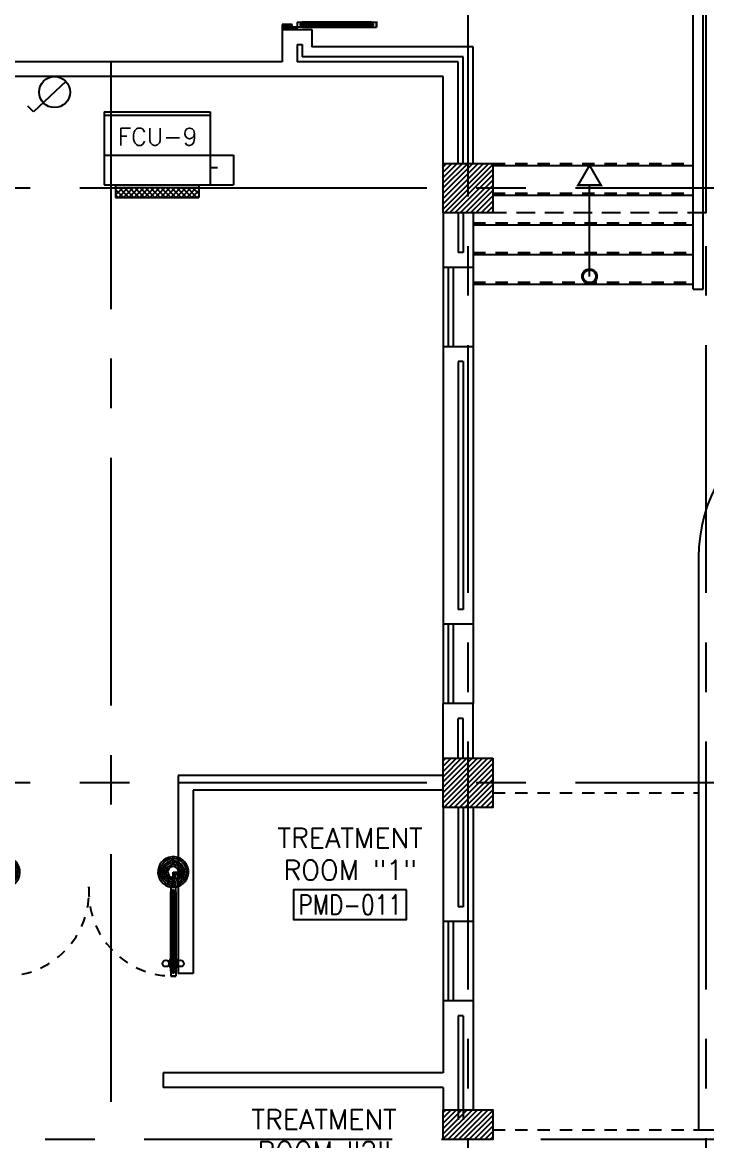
# Model space of a CAD drawing. Extents: x 417866.9 to 417960.2, y 43448 to 43538.2.
# Drawn here: x 417943.44 to 417950.34, y 43494.48 to 43505.77 of the extents above; entities that cross this region are included whole.
import ezdxf
from ezdxf.enums import TextEntityAlignment as Align

# ---------------------------------------------------------------- set-up
doc = ezdxf.new("R2010")
doc.units = 0
doc.header["$MEASUREMENT"] = 0
doc.header["$PDMODE"] = 3
doc.header["$PDSIZE"] = 0.1
for name, pattern in [('CENTERX2', [4, 2.5, -0.5, 0.5, -0.5]), ('HIDDEN', [0.375, 0.25, -0.125]), ('HIDDEN2', [0.1875, 0.125, -0.0625])]:
    doc.linetypes.add(name, pattern=pattern)
doc.layers.get('0').update_dxf_attribs({"color": 11, "linetype": 'CONTINUOUS'})
doc.layers.get('DEFPOINTS').update_dxf_attribs({"color": 11, "linetype": 'CONTINUOUS'})
for name, color, linetype in [('AX-DIM', 11, 'CONTINUOUS'), ('AXES', 11, 'CENTERX2'), ('CANOPY-LN', 11, 'CONTINUOUS'), ('COL', 11, 'CONTINUOUS'), ('DOOR', 11, 'CONTINUOUS'), ('E-SOCKETS', 4, 'CONTINUOUS'), ('FCU', 7, 'CONTINUOUS'), ('Handrail', 11, 'CONTINUOUS'), ('HAT', 11, 'CONTINUOUS'), ('HIDDEN', 11, 'HIDDEN2'), ('INSUL', 11, 'CONTINUOUS'), ('RM-BOX', 11, 'CONTINUOUS'), ('RM-NAME', 11, 'CONTINUOUS'), ('RM-NO', 11, 'CONTINUOUS'), ('SCD', 2, 'CONTINUOUS'), ('STR', 11, 'CONTINUOUS'), ('WALL', 11, 'CONTINUOUS'), ('WIN', 11, 'CONTINUOUS')]:
    doc.layers.add(name, color=color, linetype=linetype)
doc.styles.add('ROMANS', font='ROMANS.shx', dxfattribs={"width": 0.6})
doc.dimstyles.new('STANDARD in', dxfattribs={"dimtxt": 0.2, "dimasz": 0.1, "dimexe": 0.07, "dimexo": 0.05, "dimgap": 0.1, "dimtad": 1, "dimdec": 0, "dimlfac": 1000, "dimzin": 0, "dimdsep": 46, "dimtxsty": 'ROMANS', "dimblk": 'ARCHTICK', "dimcen": 0.05, "dimdle": 0.05, "dimclrd": 7, "dimclre": 7, "dimclrt": 2, "dimadec": 0, "dimazin": 0, "dimtfac": 1, "dimtdec": 0, "dimtmove": 2, "dimatfit": 3, "dimldrblk": 'ARCHTICK', "dimfxl": 0, "dimtolj": 1, "dimtzin": 0, "dimarcsym": 0})

# ---------------------------------------------------------------- blocks, each defined once
blk = doc.blocks.new('_ARCHTICK')
at = {"color": 0, "linetype": 'ByBlock', "const_width": 0.15}
blk.add_lwpolyline([(-0.5, -0.5), (0.5, 0.5)], dxfattribs=at)
blk = doc.blocks.new('*D208')
at = {"layer": 'AX-DIM', "color": 7, "lineweight": -2}
for p, q in [((417958.819, 43525.994), (417958.819, 43466.574)), ((417948.237, 43525.944), (417958.889, 43525.944)), ((417948.237, 43466.624), (417958.889, 43466.624))]:
    blk.add_line(p, q, dxfattribs=at)
at = {"layer": 'DEFPOINTS', "color": 0}
for p in [(417948.187, 43525.944), (417948.187, 43466.624), (417958.819, 43466.624)]:
    blk.add_point(p, dxfattribs=at)
at = {"layer": 'AX-DIM', "color": 7, "lineweight": -2, "xscale": 0.1, "yscale": 0.1, "zscale": 0.1}
for p, rotation in [((417958.819, 43525.944), 90), ((417958.819, 43466.624), 270)]:
    blk.add_blockref('_ARCHTICK', p, dxfattribs=dict(at, rotation=rotation))
at = {"layer": 'AX-DIM', "color": 2, "insert": (417958.619, 43496.284), "char_height": 0.2, "attachment_point": 5, "rotation": 90, "style": 'ROMANS'}
blk.add_mtext('\\A1;59320', dxfattribs=at)
blk = doc.blocks.new('RM1')
at = {"layer": 'RM-BOX'}
blk.add_lwpolyline([(570, -200), (-570, -200), (-570, -500), (570, -500)], close=True, dxfattribs=at)
at = {"layer": 'RM-NAME', "style": 'ROMANS'}
for tag, p in [('ROOMNAME1', (0, 324)), ('ROOMNAME2', (0, 0))]:
    blk.add_attdef(tag, text='', height=200, dxfattribs=at).set_placement(p, align=Align.MIDDLE)
at = {"layer": 'RM-NO', "style": 'ROMANS', "width": 0.8}
blk.add_attdef('ROOMNO', text='', height=200, dxfattribs=at).set_placement((0, -350), align=Align.MIDDLE)
blk = doc.blocks.new('COL50')
at = {"layer": 'COL'}
blk.add_lwpolyline([(-250, 250), (-250, -250), (250, -250), (250, 250)], close=True, dxfattribs=at)
blk = doc.blocks.new('*X84')
at = {"color": 0}
for p, q in [((253129, 41951), (253578, 42401)), ((253129, 42004), (253525, 42401)), ((253129, 42057), (253472, 42401)), ((253129, 42110), (253419, 42401)), ((253129, 42163), (253366, 42401)), ((253129, 42216), (253313, 42401)), ((253129, 42269), (253260, 42401)), ((253129, 42322), (253207, 42401)), ((253129, 42375), (253154, 42401)), ((253129, 41898), (253629, 42398)), ((253185, 41901), (253629, 42345)), ((253238, 41901), (253629, 42292)), ((253291, 41901), (253629, 42239)), ((253344, 41901), (253629, 42186)), ((253397, 41901), (253629, 42133)), ((253450, 41901), (253629, 42080)), ((253503, 41901), (253629, 42027)), ((253556, 41901), (253629, 41974)), ((253609, 41901), (253629, 41921))]:
    blk.add_line(p, q, dxfattribs=at)
blk = doc.blocks.new('A$C5C1537D1')
at = {"layer": 'DOOR', "color": 0, "linetype": 'ByBlock'}
for p, q in [((25, 900), (25, 950)), ((75, 950), (25, 950)), ((25, 950), (75, 950)), ((42, 900), (42, 920)), ((42, 920), (58, 920)), ((58, 900), (58, 920)), ((75, 900), (75, 950)), ((1525, 900), (1525, 950)), ((1525, 950), (1575, 950)), ((1575, 950), (1525, 950)), ((1542, 900), (1542, 920)), ((1558, 920), (1542, 920)), ((1558, 900), (1558, 920)), ((1575, 900), (1575, 950)), ((25, 900), (42, 900)), ((58, 900), (75, 900)), ((1509, 855), (1509, 790)), ((1518, 855), (1509, 855)), ((1518, 790), (1509, 790)), ((1518, 778), (1518, 868)), ((1525, 868), (1518, 868)), ((1518, 855), (1518, 790)), ((1542, 900), (1525, 900)), ((1575, 900), (1558, 900)), ((1575, 868), (1582, 868)), ((1582, 778), (1582, 868)), ((1582, 855), (1582, 790)), ((1582, 855), (1591, 855)), ((1582, 790), (1591, 790)), ((1591, 855), (1591, 790)), ((1525, 778), (1518, 778)), ((1575, 778), (1582, 778)), ((0, 150), (25, 150)), ((0, 0), (0, 150)), ((25, 200), (25, 150)), ((42, 200), (25, 200)), ((25, 150), (25, 100)), ((75, 150), (25, 150)), ((42, 180), (42, 200)), ((58, 180), (42, 180)), ((58, 200), (58, 180)), ((75, 200), (58, 200)), ((75, 150), (75, 200)), ((1525, 150), (1525, 200)), ((1525, 200), (1542, 200)), ((1525, 150), (1575, 150)), ((1542, 200), (1542, 180)), ((1542, 180), (1558, 180)), ((1558, 180), (1558, 200)), ((1558, 200), (1575, 200)), ((1575, 200), (1575, 150)), ((1575, 150), (1575, 100)), ((1600, 150), (1575, 150)), ((1600, 0), (1600, 150)), ((50, 0), (0, 0)), ((25, 100), (50, 100)), ((50, 100), (50, 0)), ((1575, 100), (1550, 100)), ((1550, 100), (1550, 0)), ((1550, 0), (1600, 0))]:
    blk.add_line(p, q, dxfattribs=at)
at = {"layer": 'DOOR', "linetype": 'ByBlock'}
for p, q in [((25, 200), (25, 900)), ((42, 200), (42, 900)), ((58, 200), (58, 900)), ((75, 900), (75, 200)), ((1525, 900), (1525, 200)), ((1542, 200), (1542, 900)), ((1558, 200), (1558, 900)), ((1575, 200), (1575, 900))]:
    blk.add_line(p, q, dxfattribs=at)
at = {"layer": 'DOOR', "color": 9, "linetype": 'ByBlock'}
for p, q in [((50, 0), (0, 114)), ((1550, 0), (1600, 114)), ((50, 0), (0, 40)), ((50, 0), (37, 100)), ((1550, 0), (1563, 100)), ((1550, 0), (1600, 40))]:
    blk.add_line(p, q, dxfattribs=at)
at = {"layer": 'DOOR', "color": 0, "linetype": 'ByBlock'}
for centre in [(1476, 823), (1624, 823)]:
    blk.add_circle(centre, 32.4, dxfattribs=at)
at = {"layer": 'DOOR', "linetype": 'HIDDEN', "ltscale": 0.5}
for centre, start, end in [((50, 199), 356.2751, 91.9062), ((1550, 199), 88.0938, 183.7249)]:
    blk.add_arc(centre, 752, start, end, dxfattribs=at)
at = {"layer": 'DOOR', "color": 9, "linetype": 'ByBlock'}
for centre, radius, start, end in [((50, 0), 154, 103.7142, 108.8947), ((50, 0), 134, 100.72, 111.8402), ((1550, 0), 134, 68.1598, 79.28), ((1550, 0), 154, 71.1053, 76.2858), ((50, 0), 114, 102.6226, 115.9162), ((50, 0), 94.4, 90, 121.9818), ((50, 0), 74.4, 90, 132.2236), ((50, 0), 54.4, 90, 156.7926), ((50, 0), 34.4, 90, 180), ((50, 0), 14.4, 90, 180), ((1550, 0), 94.4, 58.0182, 90), ((1550, 0), 74.4, 47.7764, 90), ((1550, 0), 54.4, 23.2074, 90), ((1550, 0), 34.4, 0, 90), ((1550, 0), 14.4, 0, 90), ((1550, 0), 114, 64.0838, 77.3774)]:
    blk.add_arc(centre, radius, start, end, dxfattribs=at)
at = {"layer": 'WALL', "linetype": 'ByBlock'}
for p, q in [((0, 150), (0, 0)), ((1600, 150), (1600, 0))]:
    blk.add_line(p, q, dxfattribs=at)
blk = doc.blocks.new('*X83')
at = {"color": 0}
for p, q in [((253129, 47944), (253586, 48401)), ((253129, 47997), (253533, 48401)), ((253129, 48050), (253480, 48401)), ((253129, 48103), (253427, 48401)), ((253129, 48156), (253374, 48401)), ((253129, 48209), (253321, 48401)), ((253129, 48262), (253268, 48401)), ((253129, 48315), (253214, 48401)), ((253129, 48368), (253161, 48401)), ((253139, 47901), (253629, 48391)), ((253192, 47901), (253629, 48338)), ((253245, 47901), (253629, 48285)), ((253298, 47901), (253629, 48232)), ((253351, 47901), (253629, 48179)), ((253404, 47901), (253629, 48126)), ((253457, 47901), (253629, 48073)), ((253510, 47901), (253629, 48020)), ((253563, 47901), (253629, 47967)), ((253616, 47901), (253629, 47914))]:
    blk.add_line(p, q, dxfattribs=at)
blk = doc.blocks.new('A$C272A55A0')
at = {"layer": 'DOOR', "color": 0, "linetype": 'ByBlock'}
for p, q in [((0, 900), (0, 1050)), ((50, 1050), (0, 1050)), ((50, 950), (50, 1050)), ((1750, 950), (1750, 1050)), ((1750, 1050), (1800, 1050)), ((1800, 1050), (1800, 900)), ((25, 950), (50, 950)), ((25, 900), (25, 950)), ((1775, 950), (1750, 950)), ((1775, 900), (1775, 950)), ((0, 900), (25, 900)), ((75, 900), (25, 900)), ((25, 850), (25, 900)), ((42, 850), (25, 850)), ((58, 870), (42, 870)), ((42, 870), (42, 850)), ((58, 850), (58, 870)), ((75, 850), (58, 850)), ((75, 900), (75, 850)), ((1725, 900), (1775, 900)), ((1725, 900), (1725, 850)), ((1725, 850), (1742, 850)), ((1742, 870), (1758, 870)), ((1742, 850), (1742, 870)), ((1758, 870), (1758, 850)), ((1758, 850), (1775, 850)), ((1800, 900), (1775, 900)), ((1775, 850), (1775, 900)), ((1718, 160), (1709, 160)), ((1709, 95), (1709, 160)), ((1725, 173), (1718, 173)), ((1718, 173), (1718, 83)), ((1718, 95), (1718, 160)), ((1775, 173), (1782, 173)), ((1782, 173), (1782, 83)), ((1782, 160), (1791, 160)), ((1782, 95), (1782, 160)), ((1791, 95), (1791, 160)), ((25, 50), (42, 50)), ((25, 50), (25, 0)), ((25, 0), (75, 0)), ((75, 0), (25, 0)), ((42, 50), (42, 30)), ((42, 30), (58, 30)), ((58, 50), (75, 50)), ((58, 50), (58, 30)), ((75, 50), (75, 0)), ((1718, 95), (1709, 95)), ((1725, 83), (1718, 83)), ((1742, 50), (1725, 50)), ((1725, 50), (1725, 0)), ((1775, 0), (1725, 0)), ((1725, 0), (1775, 0)), ((1742, 50), (1742, 30)), ((1758, 30), (1742, 30)), ((1775, 50), (1758, 50)), ((1758, 50), (1758, 30)), ((1775, 83), (1782, 83)), ((1775, 50), (1775, 0)), ((1782, 95), (1791, 95))]:
    blk.add_line(p, q, dxfattribs=at)
at = {"layer": 'DOOR', "color": 9, "linetype": 'ByBlock'}
for p, q in [((50, 1050), (0, 1010)), ((50, 1050), (0, 937)), ((50, 1050), (37, 950)), ((1750, 1050), (1800, 1010)), ((1750, 1050), (1800, 937)), ((1750, 1050), (1763, 950))]:
    blk.add_line(p, q, dxfattribs=at)
at = {"layer": 'DOOR', "linetype": 'ByBlock'}
for p, q in [((25, 850), (25, 50)), ((42, 850), (42, 50)), ((58, 850), (58, 50)), ((75, 50), (75, 850)), ((1725, 50), (1725, 850)), ((1742, 850), (1742, 50)), ((1758, 850), (1758, 50)), ((1775, 850), (1775, 50))]:
    blk.add_line(p, q, dxfattribs=at)
at = {"layer": 'DOOR', "color": 0, "linetype": 'ByBlock'}
for centre in [(1676, 128), (1824, 128)]:
    blk.add_circle(centre, 32.4, dxfattribs=at)
at = {"layer": 'DOOR', "color": 9, "linetype": 'ByBlock'}
for centre, radius, start, end in [((50, 1050), 54.4, 203.2074, 270), ((50, 1050), 34.4, 180, 270), ((50, 1050), 14.4, 180, 270), ((1750, 1050), 14.4, 270, 0), ((1750, 1050), 34.4, 270, 0), ((1750, 1050), 54.4, 270, 336.7926), ((50, 1050), 74.4, 227.7764, 270), ((50, 1050), 94.4, 238.0182, 270), ((50, 1050), 114, 244.0838, 257.3774), ((50, 1050), 134, 248.1598, 259.28), ((50, 1050), 154, 251.1053, 256.2858), ((1750, 1050), 74.4, 270, 312.2236), ((1750, 1050), 94.4, 270, 301.9818), ((1750, 1050), 114, 282.6226, 295.9162), ((1750, 1050), 134, 280.72, 291.8402), ((1750, 1050), 154, 283.7142, 288.8947)]:
    blk.add_arc(centre, radius, start, end, dxfattribs=at)
at = {"layer": 'DOOR', "linetype": 'HIDDEN', "ltscale": 0.5}
for centre, start, end in [((50, 851), 268.3174, 3.2965), ((1750, 851), 176.7035, 271.6826)]:
    blk.add_arc(centre, 851, start, end, dxfattribs=at)
at = {"layer": 'WALL', "linetype": 'ByBlock'}
blk.add_line((1800, 900), (1800, 1050), dxfattribs=at)
blk = doc.blocks.new('*X253')
at = {"color": 0}
for p, q in [((23785, -1671), (23860, -1596)), ((23785, -1618), (23807, -1596)), ((23864, -1696), (23785, -1617)), ((23811, -1696), (23785, -1670)), ((23813, -1696), (23913, -1596)), ((23917, -1696), (23817, -1596)), ((23866, -1696), (23966, -1596)), ((23970, -1696), (23870, -1596)), ((23919, -1696), (24019, -1596)), ((24023, -1696), (23923, -1596)), ((23972, -1696), (24072, -1596)), ((24076, -1696), (23976, -1596)), ((24025, -1696), (24125, -1596)), ((24129, -1696), (24029, -1596)), ((24078, -1696), (24178, -1596)), ((24182, -1696), (24082, -1596)), ((24131, -1696), (24231, -1596)), ((24235, -1696), (24135, -1596)), ((24184, -1696), (24284, -1596)), ((24288, -1696), (24188, -1596)), ((24237, -1696), (24337, -1596)), ((24341, -1696), (24241, -1596)), ((24290, -1696), (24390, -1596)), ((24394, -1696), (24294, -1596)), ((24343, -1696), (24443, -1596)), ((24447, -1696), (24347, -1596)), ((24396, -1696), (24496, -1596)), ((24500, -1696), (24400, -1596)), ((24449, -1696), (24549, -1596)), ((24553, -1696), (24453, -1596)), ((24502, -1696), (24602, -1596)), ((24606, -1696), (24506, -1596)), ((24555, -1696), (24623, -1628)), ((24623, -1660), (24559, -1596)), ((24608, -1696), (24623, -1681)), ((24623, -1607), (24612, -1596))]:
    blk.add_line(p, q, dxfattribs=at)

msp = doc.modelspace()

# ---------------------------------------------------------------- hatches: boundary and pattern name
at = {"layer": 'HAT'}
h = msp.add_hatch(dxfattribs=at)
h.set_pattern_fill('ANSI31', color=256, scale=0.3, style=0)
h.set_pattern_definition([(45, (417480.111385, 43455.963322), (-0.0265165043, 0.0265165043), [])])
h.paths.add_polyline_path([(417947.9366, 43494.7943), (417947.6866, 43494.7943), (417947.6866, 43494.4943), (417947.9366, 43494.4943)])
h.paths.add_polyline_path([(417948.1866, 43494.7943), (417947.9366, 43494.7943), (417947.9366, 43494.4943), (417948.1866, 43494.4943)])

# ---------------------------------------------------------------- linework, layer by layer
at = {"layer": 'AXES'}
for p, q in [((417947.9366, 43460.01), (417947.9366, 43537.5491)), ((417950.3366, 43460.01), (417950.3366, 43537.5491)), ((417944.3366, 43466.8743), (417944.3366, 43525.6943)), ((417959.5194, 43504.0943), (417889.6966, 43504.0943)), ((417959.5194, 43498.0943), (417889.6966, 43498.0943)), ((417959.1694, 43494.4943), (417889.6966, 43494.4943))]:
    msp.add_line(p, q, dxfattribs=at)
at = {"layer": 'CANOPY-LN', "linetype": 'HIDDEN2', "ltscale": 1.5}
for q in [(417950.3366, 43511.5443), (417948.1866, 43503.8443)]:
    msp.add_line((417950.3366, 43503.8443), q, dxfattribs=at)
at = {"layer": 'COL'}
msp.add_lwpolyline([(417947.6866, 43494.7943), (417948.1866, 43494.7943), (417948.1866, 43494.4943), (417947.6866, 43494.4943)], close=True, dxfattribs=at)
at = {"layer": 'E-SOCKETS'}
for p, q in [((417943.8791, 43505.1695), (417943.5512, 43504.8644)), ((417943.5512, 43504.8644), (417943.4967, 43504.9229))]:
    msp.add_line(p, q, dxfattribs=at)
msp.add_circle((417943.7647, 43505.0631), 0.1562, dxfattribs=at)
at = {"layer": 'FCU'}
for p, q in [((417944.2665, 43504.8632), (417945.3335, 43504.8632)), ((417944.2665, 43504.8632), (417944.2665, 43504.1262)), ((417945.3335, 43504.8632), (417945.3335, 43504.1262)), ((417944.2665, 43504.4262), (417945.3335, 43504.4262)), ((417944.2665, 43504.1262), (417945.3335, 43504.1262))]:
    msp.add_line(p, q, dxfattribs=at)
at = {"layer": 'FCU', "color": 3}
for p, q in [((417944.2665, 43504.8312), (417945.3335, 43504.8312)), ((417945.3335, 43504.4262), (417945.5715, 43504.4262)), ((417945.5715, 43504.4262), (417945.5715, 43504.1262)), ((417945.3335, 43504.3011), (417945.4069, 43504.3011)), ((417944.381, 43504.1262), (417944.381, 43504.0012)), ((417944.381, 43504.1012), (417945.219, 43504.1012)), ((417945.219, 43504.1262), (417945.219, 43504.0012)), ((417945.3335, 43504.1262), (417945.5715, 43504.1262)), ((417944.381, 43504.0012), (417945.219, 43504.0012))]:
    msp.add_line(p, q, dxfattribs=at)
at = {"layer": 'Handrail'}
for p, q in [((417950.2066, 43503.0736), (417950.2066, 43507.4693)), ((417950.3066, 43503.0736), (417950.3066, 43507.4693)), ((417950.2066, 43503.0736), (417950.3066, 43503.0736))]:
    msp.add_line(p, q, dxfattribs=at)
at = {"layer": 'HIDDEN'}
for p, q in [((417948.1866, 43497.9943), (417950.2616, 43497.9943)), ((417948.1866, 43494.5943), (417950.2616, 43494.5943))]:
    msp.add_line(p, q, dxfattribs=at)
at = {"layer": 'INSUL'}
for p, q in [((417946.2116, 43505.5427), (417946.2116, 43505.3693)), ((417946.2116, 43505.5427), (417946.2616, 43505.5427)), ((417946.2616, 43505.5427), (417946.2616, 43505.4193)), ((417947.8366, 43505.3693), (417946.2116, 43505.3693)), ((417947.8866, 43505.4193), (417946.2616, 43505.4193)), ((417947.8366, 43504.3443), (417947.8366, 43505.3693)), ((417947.8866, 43504.3443), (417947.8866, 43505.4193)), ((417947.8366, 43503.8443), (417947.8366, 43503.4443)), ((417947.8866, 43503.8443), (417947.8866, 43503.4443)), ((417947.8866, 43503.4443), (417947.8366, 43503.4443)), ((417947.8866, 43502.3443), (417947.8366, 43502.3443)), ((417947.8366, 43502.3443), (417947.8366, 43499.8443)), ((417947.8866, 43502.3443), (417947.8866, 43499.8443)), ((417947.8866, 43499.8443), (417947.8366, 43499.8443)), ((417947.8866, 43498.7443), (417947.8366, 43498.7443)), ((417947.8366, 43498.3443), (417947.8366, 43498.7443)), ((417947.8866, 43498.3443), (417947.8866, 43498.7443)), ((417947.8366, 43497.8443), (417947.8366, 43496.8443)), ((417947.8866, 43497.8443), (417947.8866, 43496.8443)), ((417947.8866, 43496.8443), (417947.8366, 43496.8443)), ((417947.8866, 43495.7443), (417947.8366, 43495.7443)), ((417947.8366, 43495.7443), (417947.8366, 43494.6943)), ((417947.8866, 43495.7443), (417947.8866, 43494.6943))]:
    msp.add_line(p, q, dxfattribs=at)
at = {"layer": 'STR', "linetype": 'HIDDEN2'}
for p, q in [((417948.1866, 43504.3443), (417950.2066, 43504.3443)), ((417948.1866, 43504.0443), (417950.2066, 43504.0443)), ((417947.9866, 43503.7443), (417950.2066, 43503.7443)), ((417947.9866, 43503.4443), (417950.2066, 43503.4443)), ((417947.9866, 43503.1443), (417950.2066, 43503.1443))]:
    msp.add_line(p, q, dxfattribs=at)
at = {"layer": 'STR'}
for p, q in [((417948.1866, 43504.3243), (417950.2066, 43504.3243)), ((417949.1616, 43503.2043), (417949.1616, 43504.1243)), ((417948.1866, 43504.0243), (417950.2066, 43504.0243)), ((417947.9866, 43503.7243), (417950.2066, 43503.7243)), ((417947.9866, 43503.4243), (417950.2066, 43503.4243)), ((417947.9866, 43503.1243), (417950.2066, 43503.1243))]:
    msp.add_line(p, q, dxfattribs=at)
at = {"layer": 'STR', "const_width": 0.0215}
msp.add_lwpolyline([(417949.2771, 43504.1243), (417949.0461, 43504.1243), (417949.1616, 43504.3243)], close=True, dxfattribs=at)
at = {"layer": 'STR'}
for radius in [0.075, 0.065]:
    msp.add_circle((417949.1616, 43503.2043), radius, dxfattribs=at)
at = {"layer": 'WALL'}
for p, q in [((417946.0616, 43505.6947), (417946.3616, 43505.6947)), ((417946.0616, 43505.6947), (417946.0616, 43505.3693)), ((417946.3616, 43505.6947), (417946.3616, 43505.5193)), ((417947.9866, 43505.5193), (417946.3616, 43505.5193)), ((417947.9866, 43504.3443), (417947.9866, 43505.5193)), ((417946.0616, 43505.3693), (417940.4866, 43505.3693)), ((417947.6866, 43505.2193), (417940.6366, 43505.2193)), ((417947.6866, 43504.3443), (417947.6866, 43505.2193)), ((417947.6866, 43503.8443), (417947.6866, 43503.2943)), ((417947.9866, 43503.8443), (417947.9866, 43503.2943)), ((417947.9866, 43503.2943), (417947.6866, 43503.2943)), ((417947.9866, 43502.4943), (417947.6866, 43502.4943)), ((417947.6866, 43502.4943), (417947.6866, 43499.6943)), ((417947.9866, 43502.4943), (417947.9866, 43499.6943)), ((417950.2616, 43500.3699), (417950.2616, 43494.5943)), ((417947.9866, 43499.6943), (417947.6866, 43499.6943)), ((417947.9866, 43498.8943), (417947.6866, 43498.8943)), ((417947.6866, 43498.3443), (417947.6866, 43498.8943)), ((417947.9866, 43498.3443), (417947.9866, 43498.8943)), ((417947.6866, 43498.1693), (417945.0116, 43498.1693)), ((417945.0116, 43498.1693), (417945.0116, 43496.1693)), ((417947.6866, 43498.0193), (417945.1616, 43498.0193)), ((417945.1616, 43498.0193), (417945.1616, 43496.1693)), ((417947.6866, 43497.8443), (417947.6866, 43496.6943)), ((417947.9866, 43497.8443), (417947.9866, 43496.6943)), ((417947.9866, 43496.6943), (417947.6866, 43496.6943)), ((417945.1616, 43496.1693), (417945.0116, 43496.1693)), ((417947.6866, 43495.8943), (417947.6866, 43495.1693)), ((417947.9866, 43495.8943), (417947.6866, 43495.8943)), ((417947.9866, 43495.8943), (417947.9866, 43494.7943)), ((417947.6866, 43495.1693), (417944.8616, 43495.1693)), ((417944.8616, 43495.1693), (417944.8616, 43495.0193)), ((417947.6866, 43495.0193), (417944.8616, 43495.0193)), ((417947.6866, 43495.0193), (417947.6866, 43494.7943)), ((417950.2616, 43494.5943), (417950.8366, 43494.5943))]:
    msp.add_line(p, q, dxfattribs=at)
msp.add_arc((417951.8366, 43500.3699), 1.575, 356.52974, 180, dxfattribs=at)
at = {"layer": 'WIN'}
for p, q in [((417947.6866, 43503.2943), (417947.6866, 43502.4943)), ((417947.7366, 43503.2943), (417947.7366, 43502.4943)), ((417947.7866, 43503.2943), (417947.7866, 43502.4943)), ((417947.9866, 43503.2943), (417947.9866, 43502.4943)), ((417947.6866, 43499.6943), (417947.6866, 43498.8943)), ((417947.7366, 43499.6943), (417947.7366, 43498.8943)), ((417947.7866, 43499.6943), (417947.7866, 43498.8943)), ((417947.9866, 43499.6943), (417947.9866, 43498.8943)), ((417947.6866, 43496.6943), (417947.6866, 43495.8943)), ((417947.7366, 43496.6943), (417947.7366, 43495.8943)), ((417947.7866, 43496.6943), (417947.7866, 43495.8943)), ((417947.9866, 43496.6943), (417947.9866, 43495.8943))]:
    msp.add_line(p, q, dxfattribs=at)

# ---------------------------------------------------------------- block references
at = {"layer": 'COL', "xscale": -0.001000000047497451, "yscale": 0.0009999999892897904, "zscale": 0.001}
for p in [(417947.9366, 43504.0943), (417947.9366, 43498.0943)]:
    msp.add_blockref('COL50', p, dxfattribs=at)
at = {"layer": 'DOOR', "color": 0, "xscale": -0.0009999999892897904, "yscale": 0.0009999999892897904, "zscale": 0.001, "rotation": 270}
msp.add_blockref('A$C5C1537D1', (417946.0616, 43505.6947), dxfattribs=at)
at = {"layer": 'DOOR', "color": 0, "xscale": 0.001000000047497451, "yscale": 0.0009999999892897904, "zscale": 0.001}
msp.add_blockref('A$C272A55A0', (417943.2116, 43496.1445), dxfattribs=at)
at = {"layer": 'FCU', "color": 11, "xscale": 0.0009999871253967285, "yscale": 0.001000002026557922, "zscale": 0.001}
msp.add_blockref('*X253', (417920.5958, 43505.6971), dxfattribs=at)
at = {"layer": 'HAT', "xscale": 0.001000000047497451, "yscale": 0.0009999999892897904, "zscale": 0.001}
for name in ['*X83', '*X84']:
    msp.add_blockref(name, (417694.5581, 43455.9433), dxfattribs=at)
for p, values in [((417946.746, 43497.2143), {'ROOMNO': 'PMD-011', 'ROOMNAME2': 'ROOM "1"', 'ROOMNAME1': 'TREATMENT'}), ((417946.4832, 43494.3744), {'ROOMNO': 'PMD-012', 'ROOMNAME2': 'ROOM "2"', 'ROOMNAME1': 'TREATMENT'})]:
    msp.add_blockref('RM1', p, dxfattribs=at).add_auto_attribs(values)

# ---------------------------------------------------------------- texts
at = {"layer": 'SCD', "style": 'ROMANS', "width": 1}
msp.add_text('FCU-9', height=0.175, dxfattribs=at).set_placement((417944.8043, 43504.613), align=Align.MIDDLE)

# ---------------------------------------------------------------- dimensions: what is measured, and where the dimension line sits
at = {"layer": 'AX-DIM'}
dim = msp.add_linear_dim(base=(417958.8194, 43466.6243), p1=(417948.1866, 43525.9443), p2=(417948.1866, 43466.6243), angle=270, dimstyle='STANDARD in', dxfattribs=at)
dim.commit()
dim.dimension.update_dxf_attribs({"geometry": '*D208', "text_midpoint": (417958.6194, 43496.2843)})

doc.saveas('drawing.dxf')
